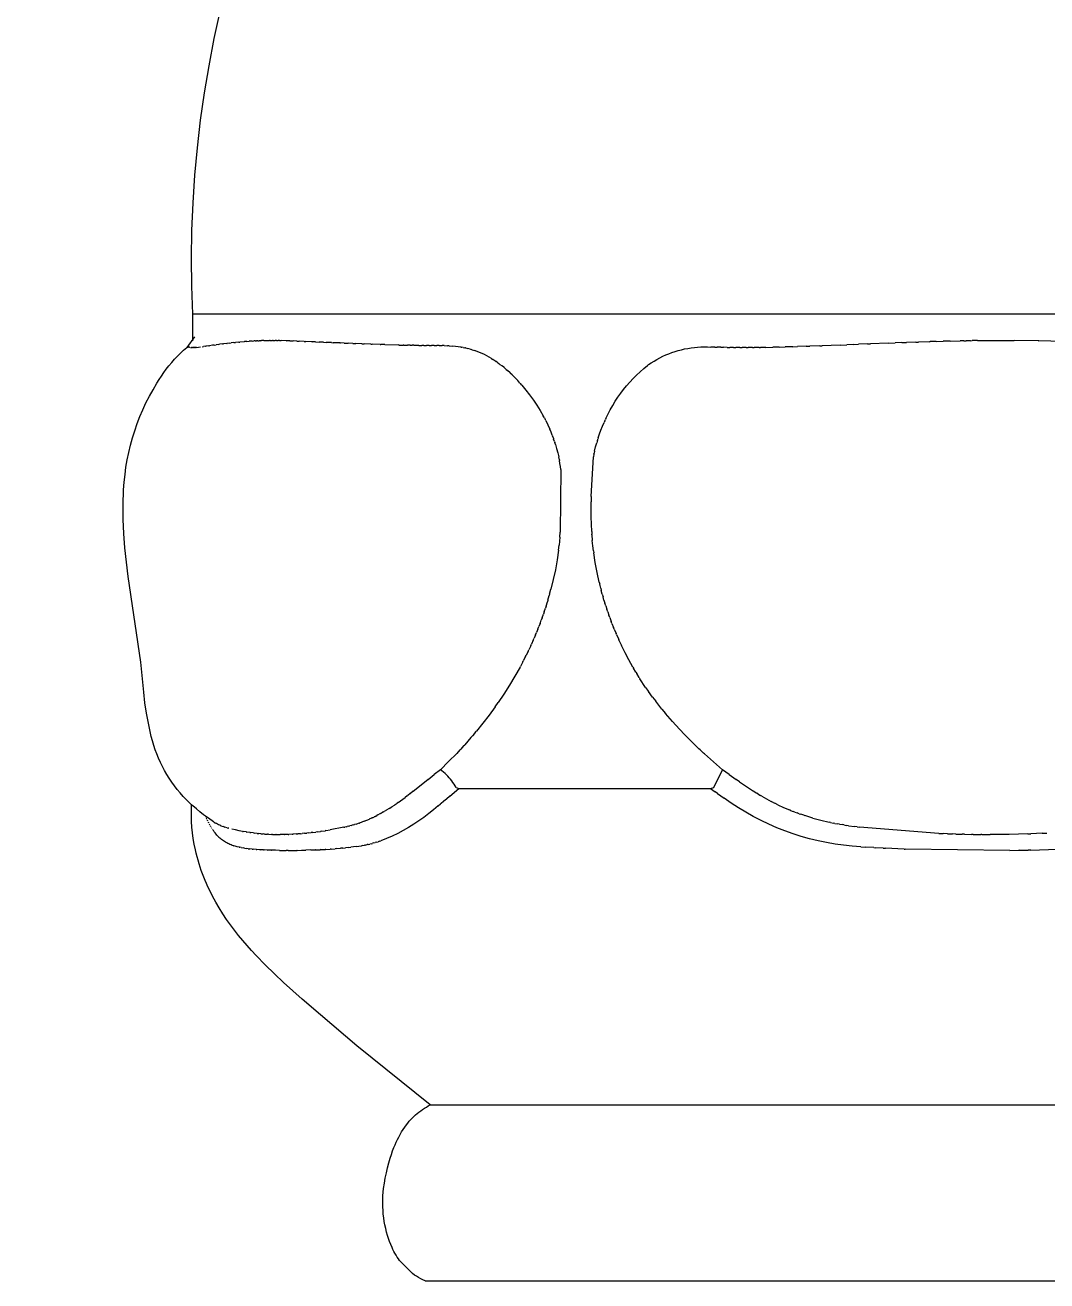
# Model space of a CAD drawing. Header units: inches. Extents: x -12 to 136, y -5 to 104.
# Drawn here: x 78.224 to 79.519, y 88.004 to 89.597 of the extents above; entities that cross this region are included whole.
import ezdxf

# ---------------------------------------------------------------- set-up
doc = ezdxf.new("R2010")
doc.units = ezdxf.units.IN
doc.layers.add('ZANO_R', color=7, linetype='Continuous', lineweight=0)
doc.layers.add('ZANO_W', color=1, linetype='Continuous', lineweight=0)
doc.styles.get("Standard").update_dxf_attribs({"font": 'ARIALUNI.TTF'})
doc.dimstyles.new('amerykanie', dxfattribs={"dimtxt": 50, "dimasz": 50, "dimexe": 0.5, "dimexo": 0.5, "dimgap": 1, "dimtad": 1, "dimdec": 0, "dimzin": 0, "dimlunit": 5, "dimtxsty": 'Standard', "dimcen": 0.09, "dimclrd": 1, "dimclre": 1, "dimclrt": 1, "dimazin": 0, "dimtfac": 1, "dimtdec": 0, "dimtmove": 0, "dimatfit": 3, "dimfxl": 1, "dimtzin": 0, "dimarcsym": 1})

# ---------------------------------------------------------------- blocks, each defined once
blk = doc.blocks.new('*D369')
at = {"layer": 'ZANO_W', "color": 1, "lineweight": -2}
for p, q in [((88.0208, 100.0382), (69.2745, 100.0382)), ((69.7745, 86.4493), (69.7745, 99.0382)), ((72.1357, 85.4493), (69.2745, 85.4493))]:
    blk.add_line(p, q, dxfattribs=at)
at = {"layer": 'ZANO_W', "color": 1}
for points in [[(69.9412, 99.0382), (69.6079, 99.0382), (69.7745, 100.0382)], [(69.6079, 86.4493), (69.9412, 86.4493), (69.7745, 85.4493)]]:
    blk.add_solid(points, dxfattribs=at)
at = {"layer": 'ZANO_W', "color": 1, "insert": (68.7554, 92.7438), "char_height": 1, "attachment_point": 5, "rotation": 90}
blk.add_mtext('14 9/16', dxfattribs=at)
blk = doc.blocks.new('*D371')
at = {"layer": 'ZANO_W', "color": 1, "lineweight": -2}
for p, q in [((78.9991, 100.0382), (66.5169, 100.0382)), ((67.0169, 37.2329), (67.0169, 99.0382)), ((78.0483, 36.2329), (66.5169, 36.2329))]:
    blk.add_line(p, q, dxfattribs=at)
at = {"layer": 'ZANO_W', "color": 1}
for points in [[(67.1836, 99.0382), (66.8503, 99.0382), (67.0169, 100.0382)], [(66.8503, 37.2329), (67.1836, 37.2329), (67.0169, 36.2329)]]:
    blk.add_solid(points, dxfattribs=at)
at = {"layer": 'ZANO_W', "color": 1, "insert": (65.9978, 68.1356), "char_height": 1, "attachment_point": 5, "rotation": 90}
blk.add_mtext('63 13/16', dxfattribs=at)

msp = doc.modelspace()

# ---------------------------------------------------------------- linework, layer by layer
at = {"layer": 'ZANO_R'}
for p, q in [((78.46343, 89.57964), (78.47076, 89.61385)), ((78.45689, 89.54527), (78.46343, 89.57964)), ((78.45114, 89.51074), (78.45689, 89.54527)), ((78.44622, 89.47606), (78.45114, 89.51074)), ((78.44213, 89.44124), (78.44622, 89.47606)), ((78.43889, 89.40629), (78.44213, 89.44124)), ((78.43654, 89.37122), (78.43889, 89.40629)), ((78.43508, 89.33604), (78.43654, 89.37122)), ((78.43455, 89.30076), (78.43508, 89.33604)), ((78.43495, 89.26538), (78.43455, 89.30076)), ((78.43631, 89.22992), (78.43495, 89.26538)), ((78.43631, 89.19618), (78.43631, 89.22992)), ((78.513, 89.22992), (78.43634, 89.22992)), ((78.62152, 89.22992), (78.513, 89.22992)), ((79.34933, 89.22992), (78.62152, 89.22992)), ((79.57947, 89.22992), (79.34933, 89.22992)), ((78.42897, 89.18795), (78.43864, 89.20114)), ((78.48229, 89.19329), (78.48504, 89.1936)), ((78.48832, 89.19395), (78.48504, 89.1936)), ((78.48832, 89.19395), (78.49037, 89.19416)), ((78.49463, 89.19457), (78.49037, 89.19416)), ((78.49463, 89.19457), (78.49591, 89.19469)), ((78.50123, 89.19515), (78.49591, 89.19469)), ((78.50123, 89.19515), (78.50164, 89.19518)), ((78.50462, 89.19542), (78.50164, 89.19519)), ((78.50462, 89.19542), (78.5076, 89.19564)), ((78.51161, 89.1959), (78.5076, 89.19564)), ((78.51161, 89.1959), (78.51378, 89.19603)), ((78.5152, 89.19611), (78.51378, 89.19603)), ((78.5152, 89.19611), (78.51696, 89.1962)), ((78.51886, 89.19629), (78.51696, 89.1962)), ((78.51886, 89.19629), (78.52019, 89.19635)), ((78.52258, 89.19644), (78.52019, 89.19635)), ((78.52258, 89.19644), (78.52349, 89.19648)), ((78.52638, 89.19656), (78.52349, 89.19648)), ((78.52638, 89.19656), (78.53371, 89.19669)), ((78.53416, 89.19669), (78.53371, 89.19669)), ((78.53416, 89.19669), (78.53723, 89.1967)), ((78.53816, 89.1967), (78.53723, 89.1967)), ((78.53816, 89.1967), (78.54081, 89.19669)), ((78.54224, 89.19667), (78.54081, 89.19669)), ((78.54224, 89.19668), (78.54444, 89.19665)), ((78.54638, 89.19662), (78.54444, 89.19665)), ((78.54638, 89.19662), (78.54812, 89.19659)), ((78.5549, 89.19641), (78.54812, 89.19658)), ((78.5549, 89.19642), (78.55564, 89.19639)), ((78.55928, 89.19628), (78.55564, 89.19639)), ((78.55928, 89.19628), (78.56337, 89.19613)), ((78.56826, 89.19594), (78.56337, 89.19613)), ((78.56826, 89.19594), (78.5713, 89.19581)), ((78.57754, 89.19555), (78.5713, 89.19582)), ((78.57754, 89.19555), (78.57942, 89.19546)), ((78.58711, 89.19513), (78.57942, 89.19547)), ((78.58711, 89.19512), (78.58778, 89.19509)), ((78.592, 89.1949), (78.58778, 89.1951)), ((78.592, 89.1949), (78.59638, 89.1947)), ((78.60199, 89.19445), (78.59638, 89.1947)), ((78.60199, 89.19445), (78.60522, 89.1943)), ((78.61227, 89.19399), (78.60522, 89.1943)), ((78.61227, 89.19398), (78.61432, 89.19389)), ((78.62283, 89.19353), (78.61432, 89.1939)), ((78.62283, 89.19352), (78.6237, 89.19349)), ((79.31795, 89.19329), (79.32668, 89.19363)), ((79.33541, 89.19395), (79.32668, 89.19363)), ((79.33541, 89.19395), (79.34119, 89.19416)), ((79.35287, 89.19457), (79.34119, 89.19416)), ((79.35287, 89.19457), (79.35631, 89.19469)), ((79.37032, 89.19515), (79.35631, 89.19469)), ((79.37032, 89.19515), (79.37141, 89.19518)), ((79.37904, 89.19542), (79.37141, 89.19519)), ((79.37904, 89.19542), (79.38774, 89.19567)), ((79.39643, 89.1959), (79.38774, 89.19567)), ((79.39643, 89.1959), (79.4093, 89.1962)), ((79.41377, 89.19629), (79.4093, 89.1962)), ((79.41377, 89.19629), (79.4169, 89.19635)), ((79.42243, 89.19644), (79.4169, 89.19635)), ((79.42243, 89.19644), (79.42452, 89.19648)), ((79.43109, 89.19656), (79.42452, 89.19648)), ((79.43109, 89.19656), (79.47794, 89.19659)), ((79.50843, 89.19613), (79.47794, 89.19658)), ((79.50843, 89.19613), (79.50914, 89.19611)), ((79.55416, 89.1951), (79.50914, 89.19612)), ((78.41678, 89.17674), (78.42063, 89.18053)), ((78.42063, 89.18053), (78.4246, 89.1842)), ((78.4246, 89.1842), (78.42869, 89.18774)), ((78.4287, 89.18774), (78.42913, 89.18801)), ((78.42931, 89.18809), (78.4294, 89.18812)), ((78.4294, 89.18812), (78.42949, 89.18815)), ((78.42949, 89.18815), (78.42959, 89.18817)), ((78.42959, 89.18817), (78.42968, 89.1882)), ((78.42968, 89.1882), (78.42978, 89.18822)), ((78.42978, 89.18822), (78.42987, 89.18823)), ((78.42987, 89.18823), (78.42997, 89.18824)), ((78.42997, 89.18824), (78.43007, 89.18825)), ((78.43007, 89.18825), (78.43016, 89.18826)), ((78.43016, 89.18826), (78.43026, 89.18826)), ((78.43026, 89.18826), (78.43036, 89.18826)), ((78.43036, 89.18826), (78.43046, 89.18826)), ((78.43104, 89.18822), (78.43046, 89.18826)), ((78.43103, 89.18821), (78.43138, 89.18817)), ((78.43193, 89.18808), (78.43138, 89.18817)), ((78.43193, 89.18807), (78.43234, 89.188)), ((78.43292, 89.1879), (78.43336, 89.18783)), ((78.43401, 89.18774), (78.43447, 89.18768)), ((78.43521, 89.18763), (78.43447, 89.18768)), ((78.43521, 89.18763), (78.43567, 89.18761)), ((78.43653, 89.18759), (78.43567, 89.18761)), ((78.43653, 89.18759), (78.43695, 89.1876)), ((78.43793, 89.18763), (78.43695, 89.1876)), ((78.43793, 89.18762), (78.4383, 89.18764)), ((78.43942, 89.18772), (78.4383, 89.18764)), ((78.43942, 89.18771), (78.43973, 89.18774)), ((78.44103, 89.18786), (78.43973, 89.18774)), ((78.44103, 89.18786), (78.44609, 89.18847)), ((78.44823, 89.18877), (78.44961, 89.18896)), ((78.45224, 89.18934), (78.44961, 89.18896)), ((78.45224, 89.18934), (78.45333, 89.1895)), ((78.45652, 89.18995), (78.45333, 89.1895)), ((78.45652, 89.18995), (78.45728, 89.19006)), ((78.4611, 89.1906), (78.45728, 89.19006)), ((78.4611, 89.1906), (78.46142, 89.19064)), ((78.46349, 89.19093), (78.46142, 89.19064)), ((78.46349, 89.19093), (78.46576, 89.19123)), ((78.4685, 89.1916), (78.46576, 89.19123)), ((78.4685, 89.19159), (78.47026, 89.19182)), ((78.47379, 89.19228), (78.47026, 89.19183)), ((78.47379, 89.19228), (78.47499, 89.19243)), ((78.47938, 89.19296), (78.47499, 89.19243)), ((78.47938, 89.19296), (78.47991, 89.19302)), ((78.48229, 89.1933), (78.47991, 89.19302)), ((78.62821, 89.1933), (78.6237, 89.19349)), ((78.62821, 89.1933), (78.63327, 89.19309)), ((78.63919, 89.19286), (78.63327, 89.1931)), ((78.63919, 89.19286), (78.64316, 89.1927)), ((78.65042, 89.19244), (78.64316, 89.19271)), ((78.65042, 89.19243), (78.65334, 89.19233)), ((78.6619, 89.19202), (78.65334, 89.19233)), ((78.6619, 89.19202), (78.66386, 89.19196)), ((78.67362, 89.19163), (78.66386, 89.19196)), ((78.67362, 89.19163), (78.67458, 89.1916)), ((78.67957, 89.19145), (78.67458, 89.1916)), ((78.67957, 89.19145), (78.697, 89.19096)), ((78.69777, 89.19094), (78.697, 89.19096)), ((78.69777, 89.19094), (78.70279, 89.19082)), ((78.70396, 89.1908), (78.70279, 89.19082)), ((78.70396, 89.19079), (78.70862, 89.1907)), ((78.71174, 89.19065), (78.70862, 89.1907)), ((78.71174, 89.19065), (78.71455, 89.1906)), ((78.71653, 89.19057), (78.71455, 89.1906)), ((78.71653, 89.19057), (78.72053, 89.19053)), ((78.72291, 89.1905), (78.72053, 89.19052)), ((78.72291, 89.1905), (78.72662, 89.19047)), ((78.72933, 89.19045), (78.72662, 89.19047)), ((78.72933, 89.19045), (78.73278, 89.19043)), ((78.73578, 89.19043), (78.73278, 89.19044)), ((78.73578, 89.19042), (78.73908, 89.19042)), ((78.74224, 89.1904), (78.73908, 89.19041)), ((78.74224, 89.1904), (78.74553, 89.19038)), ((78.74864, 89.19033), (78.74553, 89.19037)), ((78.74864, 89.19034), (78.75225, 89.19027)), ((78.75496, 89.19019), (78.75225, 89.19026)), ((78.75496, 89.19019), (78.75902, 89.19002)), ((78.76118, 89.18991), (78.75902, 89.19002)), ((78.76118, 89.18991), (78.76616, 89.18954)), ((78.76952, 89.18921), (78.76616, 89.18955)), ((78.77288, 89.1888), (78.76952, 89.18921)), ((78.77623, 89.1883), (78.77288, 89.1888)), ((78.77623, 89.18829), (78.77739, 89.18809)), ((78.77917, 89.18777), (78.77739, 89.1881)), ((78.77916, 89.18777), (78.78122, 89.18736)), ((78.78208, 89.18718), (78.78122, 89.18736)), ((78.78208, 89.18717), (78.78517, 89.18645)), ((78.78782, 89.18575), (78.78517, 89.18645)), ((78.78782, 89.18575), (78.78911, 89.18538)), ((78.79065, 89.18491), (78.78911, 89.18538)), ((78.79065, 89.18491), (78.79345, 89.18399)), ((78.79668, 89.18282), (78.79345, 89.184)), ((78.79988, 89.18155), (78.79668, 89.18282)), ((78.80303, 89.18017), (78.79988, 89.18155)), ((78.80614, 89.17869), (78.80303, 89.18017)), ((78.80919, 89.17712), (78.80614, 89.17869)), ((79.03213, 89.17658), (79.03594, 89.17831)), ((79.03594, 89.17831), (79.0398, 89.17991)), ((79.0398, 89.17991), (79.04372, 89.18138)), ((79.04372, 89.18138), (79.04769, 89.18271)), ((79.04769, 89.18271), (79.0517, 89.18392)), ((79.0517, 89.18392), (79.05574, 89.18498)), ((79.05574, 89.18498), (79.05982, 89.18591)), ((79.05982, 89.18591), (79.06393, 89.18669)), ((79.06393, 89.18669), (79.06807, 89.18734)), ((79.06807, 89.18734), (79.07222, 89.18785)), ((79.07222, 89.18785), (79.07639, 89.18821)), ((79.07639, 89.18821), (79.08057, 89.18844)), ((79.08057, 89.18844), (79.08475, 89.18852)), ((79.08475, 89.18852), (79.08894, 89.18846)), ((79.08894, 89.18846), (79.09311, 89.18826)), ((79.09832, 89.18822), (79.09311, 89.18826)), ((79.09832, 89.18821), (79.10131, 89.18817)), ((79.10594, 89.18808), (79.10131, 89.18817)), ((79.10594, 89.18808), (79.10929, 89.188)), ((79.11376, 89.1879), (79.10929, 89.188)), ((79.11376, 89.1879), (79.11708, 89.18783)), ((79.1217, 89.18773), (79.11708, 89.18782)), ((79.1217, 89.18774), (79.12492, 89.18768)), ((79.12977, 89.18763), (79.12492, 89.18768)), ((79.12977, 89.18763), (79.13268, 89.18761)), ((79.13793, 89.18759), (79.13268, 89.18761)), ((79.13793, 89.18759), (79.14047, 89.1876)), ((79.14613, 89.18763), (79.14047, 89.1876)), ((79.14613, 89.18762), (79.14825, 89.18764)), ((79.15438, 89.18772), (79.14825, 89.18764)), ((79.15438, 89.18771), (79.15605, 89.18774)), ((79.16287, 89.18786), (79.15605, 89.18774)), ((79.16287, 89.18786), (79.17172, 89.18805)), ((79.17992, 89.18826), (79.17172, 89.18805)), ((79.17992, 89.18826), (79.18739, 89.18847)), ((79.19699, 89.18877), (79.18739, 89.18847)), ((79.19699, 89.18877), (79.20304, 89.18896)), ((79.21409, 89.18934), (79.20304, 89.18896)), ((79.21409, 89.18934), (79.21858, 89.1895)), ((79.23124, 89.18995), (79.21858, 89.1895)), ((79.23124, 89.18995), (79.23419, 89.19006)), ((79.25709, 89.19093), (79.23419, 89.19006)), ((79.25709, 89.19092), (79.26575, 89.19126)), ((79.27442, 89.1916), (79.26575, 89.19126)), ((79.27442, 89.19159), (79.28031, 89.19182)), ((79.2918, 89.19228), (79.28031, 89.19183)), ((79.2918, 89.19228), (79.29562, 89.19243)), ((79.31795, 89.1933), (79.29562, 89.19243)), ((78.40263, 89.16042), (78.40597, 89.16467)), ((78.40597, 89.16467), (78.40945, 89.16881)), ((78.40945, 89.16881), (78.41305, 89.17283)), ((78.41305, 89.17283), (78.41678, 89.17674)), ((78.8122, 89.17544), (78.80919, 89.17712)), ((78.81515, 89.17368), (78.8122, 89.17544)), ((78.81515, 89.17367), (78.8169, 89.17258)), ((78.82046, 89.17022), (78.8169, 89.17258)), ((78.82046, 89.17022), (78.82075, 89.17002)), ((78.8231, 89.16836), (78.82075, 89.17002)), ((78.8231, 89.16836), (78.8245, 89.16734)), ((78.82573, 89.16641), (78.8245, 89.16733)), ((78.82573, 89.16641), (78.82835, 89.16437)), ((78.83095, 89.16226), (78.82835, 89.16437)), ((78.83095, 89.16225), (78.83178, 89.16156)), ((79.00802, 89.16116), (79.01276, 89.16507)), ((79.01408, 89.16604), (79.01276, 89.16507)), ((79.01408, 89.16604), (79.01754, 89.16839)), ((79.01754, 89.16839), (79.02108, 89.17062)), ((79.02108, 89.17062), (79.0247, 89.17273)), ((79.0247, 89.17273), (79.02838, 89.17472)), ((79.02838, 89.17472), (79.03213, 89.17658)), ((78.39067, 89.14243), (78.39345, 89.14707)), ((78.39345, 89.14707), (78.39637, 89.15161)), ((78.39637, 89.15161), (78.39943, 89.15607)), ((78.39943, 89.15607), (78.40263, 89.16042)), ((78.83353, 89.16006), (78.83178, 89.16156)), ((78.83353, 89.16006), (78.83531, 89.15849)), ((78.83863, 89.15545), (78.83531, 89.15849)), ((78.83862, 89.15545), (78.83871, 89.15538)), ((78.84114, 89.15304), (78.83871, 89.15538)), ((78.84114, 89.15304), (78.84204, 89.15215)), ((78.84364, 89.15056), (78.84204, 89.15216)), ((78.84363, 89.15056), (78.84532, 89.14883)), ((78.84819, 89.14579), (78.84533, 89.14883)), ((78.851, 89.1427), (78.84819, 89.14579)), ((78.99042, 89.14399), (78.9946, 89.1485)), ((78.9946, 89.1485), (78.99893, 89.15287)), ((78.99893, 89.15287), (79.00341, 89.15709)), ((79.00341, 89.15709), (79.00802, 89.16116)), ((78.3812, 89.12594), (78.3858, 89.13426)), ((78.3858, 89.13426), (78.39067, 89.14243)), ((78.851, 89.1427), (78.85161, 89.14202)), ((78.85342, 89.13994), (78.85161, 89.14202)), ((78.85342, 89.13994), (78.8585, 89.13384)), ((78.8585, 89.13384), (78.86338, 89.12757)), ((78.97881, 89.12967), (78.98252, 89.13457)), ((78.98252, 89.13457), (78.98639, 89.13935)), ((78.98639, 89.13935), (78.99042, 89.14399)), ((78.37286, 89.10884), (78.37688, 89.11746)), ((78.37688, 89.11746), (78.3812, 89.12594)), ((78.86338, 89.12757), (78.86805, 89.12113)), ((78.86805, 89.12113), (78.87249, 89.11455)), ((78.87249, 89.11455), (78.87672, 89.10782)), ((78.96566, 89.1089), (78.96869, 89.11425)), ((78.96869, 89.11425), (78.97189, 89.1195)), ((78.97189, 89.1195), (78.97527, 89.12464)), ((78.97527, 89.12464), (78.97881, 89.12967)), ((78.36569, 89.09122), (78.36913, 89.10009)), ((78.36913, 89.10009), (78.37286, 89.10884)), ((78.87672, 89.10782), (78.88071, 89.10095)), ((78.882, 89.09858), (78.88071, 89.10095)), ((78.882, 89.09858), (78.88289, 89.09691)), ((78.96016, 89.09791), (78.96282, 89.10345)), ((78.96282, 89.10345), (78.96566, 89.1089)), ((78.35973, 89.07316), (78.36256, 89.08224)), ((78.36256, 89.08224), (78.36569, 89.09122)), ((78.88384, 89.09507), (78.88289, 89.09691)), ((78.88384, 89.09507), (78.88649, 89.08969)), ((78.88649, 89.08969), (78.88895, 89.08423)), ((78.89051, 89.0805), (78.88895, 89.08423)), ((78.95205, 89.0782), (78.9538, 89.08302)), ((78.9538, 89.08302), (78.95568, 89.08779)), ((78.95568, 89.08779), (78.95768, 89.09251)), ((78.95859, 89.09454), (78.95769, 89.09251)), ((78.95859, 89.09454), (78.95956, 89.09665)), ((78.96016, 89.09791), (78.95956, 89.09664)), ((78.35722, 89.06399), (78.35973, 89.07316)), ((78.89051, 89.0805), (78.89064, 89.08017)), ((78.892, 89.07668), (78.89064, 89.08017)), ((78.892, 89.07668), (78.89229, 89.07591)), ((78.89344, 89.07274), (78.89229, 89.07591)), ((78.89343, 89.07274), (78.8938, 89.07169)), ((78.89479, 89.0687), (78.8938, 89.07169)), ((78.89479, 89.0687), (78.89521, 89.06742)), ((78.89605, 89.06473), (78.89521, 89.06742)), ((78.94702, 89.06156), (78.94851, 89.06702)), ((78.94929, 89.06965), (78.94852, 89.06702)), ((78.94929, 89.06965), (78.94981, 89.07137)), ((78.95043, 89.07333), (78.94981, 89.07137)), ((78.95043, 89.07333), (78.95205, 89.0782)), ((78.35312, 89.04542), (78.35501, 89.05474)), ((78.35501, 89.05474), (78.35722, 89.06399)), ((78.89605, 89.06473), (78.89759, 89.05953)), ((78.89759, 89.05953), (78.89899, 89.05428)), ((78.89899, 89.05428), (78.90023, 89.049)), ((78.94488, 89.05231), (78.9443, 89.04929)), ((78.94488, 89.05231), (78.94518, 89.05377)), ((78.94569, 89.05607), (78.94519, 89.05377)), ((78.94569, 89.05607), (78.94702, 89.06156)), ((78.35028, 89.02661), (78.35154, 89.03604)), ((78.35154, 89.03604), (78.35312, 89.04542)), ((78.90102, 89.04509), (78.90023, 89.049)), ((78.90102, 89.04509), (78.90115, 89.04439)), ((78.90179, 89.04068), (78.90115, 89.04439)), ((78.90232, 89.03695), (78.90179, 89.04068)), ((78.90276, 89.03321), (78.90232, 89.03695)), ((78.94141, 88.99873), (78.9443, 89.04929)), ((78.34927, 89.01683), (78.35028, 89.02661)), ((78.90276, 89.03321), (78.90227, 88.95344)), ((78.34787, 88.98813), (78.34854, 89.00702)), ((78.34854, 89.00702), (78.34927, 89.01683)), ((78.34786, 88.97895), (78.34787, 88.98813)), ((78.94142, 88.99873), (78.94132, 88.992)), ((78.9414, 88.97308), (78.94132, 88.992)), ((78.34803, 88.96977), (78.34786, 88.97895)), ((78.94207, 88.95418), (78.9414, 88.97308)), ((78.34884, 88.95173), (78.34803, 88.96977)), ((78.35021, 88.93373), (78.34884, 88.95173)), ((78.90182, 88.94727), (78.90088, 88.93693)), ((78.90182, 88.94727), (78.90227, 88.95344)), ((78.94208, 88.95418), (78.94225, 88.95091)), ((78.94229, 88.95011), (78.94225, 88.95091)), ((78.9423, 88.95011), (78.94279, 88.94312)), ((78.94343, 88.93637), (78.94278, 88.94312)), ((78.35208, 88.9155), (78.35021, 88.93373)), ((78.90014, 88.93079), (78.89828, 88.91829)), ((78.90014, 88.93079), (78.90088, 88.93693)), ((78.94424, 88.92963), (78.94343, 88.93637)), ((78.94424, 88.92963), (78.94457, 88.92724)), ((78.94651, 88.91484), (78.94457, 88.92724)), ((78.35439, 88.89733), (78.35208, 88.9155)), ((78.89828, 88.91829), (78.89603, 88.90586)), ((78.94885, 88.90251), (78.94651, 88.91484)), ((78.37051, 88.78865), (78.35439, 88.89733)), ((78.8934, 88.89351), (78.89039, 88.88124)), ((78.89603, 88.90586), (78.8934, 88.89351)), ((78.95156, 88.89026), (78.94885, 88.90251)), ((78.88862, 88.8747), (78.89039, 88.88124)), ((78.95157, 88.89026), (78.95218, 88.88771)), ((78.95346, 88.88258), (78.95218, 88.88771)), ((78.95346, 88.88258), (78.95424, 88.8796)), ((78.95548, 88.875), (78.95423, 88.8796)), ((78.95548, 88.875), (78.95645, 88.87154)), ((78.88419, 88.85976), (78.88338, 88.85724)), ((78.88419, 88.85977), (78.88586, 88.86517)), ((78.88647, 88.8672), (78.88586, 88.86517)), ((78.88647, 88.8672), (78.8882, 88.87317)), ((78.88863, 88.8747), (78.8882, 88.87317)), ((78.95764, 88.86742), (78.95645, 88.87154)), ((78.95765, 88.86742), (78.95879, 88.86365)), ((78.95995, 88.85991), (78.95878, 88.86365)), ((78.95996, 88.85991), (78.96124, 88.85594)), ((78.87924, 88.84503), (78.87803, 88.84169)), ((78.87923, 88.84503), (78.88078, 88.84943)), ((78.88178, 88.85236), (78.88078, 88.84943)), ((78.88178, 88.85236), (78.88338, 88.85724)), ((78.96241, 88.85246), (78.96124, 88.85594)), ((78.96241, 88.85246), (78.96395, 88.84803)), ((78.96501, 88.84506), (78.96395, 88.84803)), ((78.96501, 88.84506), (78.96681, 88.84021)), ((78.87378, 88.83057), (78.87212, 88.82644)), ((78.87378, 88.83057), (78.87514, 88.83402)), ((78.87657, 88.83776), (78.87514, 88.83402)), ((78.87657, 88.83776), (78.87803, 88.84169)), ((78.96772, 88.83782), (78.96681, 88.84021)), ((78.96772, 88.83782), (78.96982, 88.83249)), ((78.97056, 88.83066), (78.96982, 88.83249)), ((78.97056, 88.83066), (78.97298, 88.82487)), ((78.86473, 88.80941), (78.86573, 88.8116)), ((78.86786, 88.8164), (78.86573, 88.8116)), ((78.86786, 88.8164), (78.86897, 88.81896)), ((78.87088, 88.82345), (78.86898, 88.81896)), ((78.87088, 88.82345), (78.87211, 88.82644)), ((78.97353, 88.82357), (78.97298, 88.82486)), ((78.97354, 88.82357), (78.97628, 88.81734)), ((78.97664, 88.81654), (78.97628, 88.81734)), ((78.97664, 88.81654), (78.97973, 88.8099)), ((78.85815, 88.79568), (78.85535, 88.79017)), ((78.85815, 88.79569), (78.85891, 88.79721)), ((78.86149, 88.80251), (78.85891, 88.79721)), ((78.86149, 88.80251), (78.86237, 88.80435)), ((78.86473, 88.80941), (78.86237, 88.80435)), ((78.9843, 88.80062), (78.97973, 88.8099)), ((78.98911, 88.79146), (78.9843, 88.80062)), ((78.3741, 88.75039), (78.37051, 88.78865)), ((78.85117, 88.78226), (78.84471, 88.77072)), ((78.85117, 88.78227), (78.85169, 88.78323)), ((78.85471, 88.78894), (78.85169, 88.78323)), ((78.85471, 88.78894), (78.85535, 88.79017)), ((78.99416, 88.78243), (78.98911, 88.79146)), ((78.99417, 88.78243), (78.99495, 88.78109)), ((78.99805, 88.77584), (78.99494, 88.78108)), ((78.84471, 88.77072), (78.83793, 88.75937)), ((78.99805, 88.77585), (78.99911, 88.7741)), ((79.00205, 88.76935), (78.99911, 88.7741)), ((79.00206, 88.76935), (79.00328, 88.76741)), ((79.01046, 88.75654), (79.00328, 88.76741)), ((78.3756, 88.73707), (78.3741, 88.75039)), ((78.83084, 88.7482), (78.82344, 88.73724)), ((78.83793, 88.75937), (78.83084, 88.7482)), ((79.01047, 88.75654), (79.01411, 88.7513)), ((79.01926, 88.74419), (79.01411, 88.7513)), ((78.37745, 88.7238), (78.3756, 88.73707)), ((78.81975, 88.732), (78.81202, 88.72147)), ((78.81975, 88.732), (78.82344, 88.73724)), ((79.01927, 88.74419), (79.02322, 88.73894)), ((79.03091, 88.72916), (79.02322, 88.73894)), ((78.38357, 88.69421), (78.37745, 88.7238)), ((78.81202, 88.72147), (78.80404, 88.71113)), ((79.03092, 88.72917), (79.03575, 88.72334)), ((79.04435, 88.71338), (79.03573, 88.72333)), ((78.79343, 88.69816), (78.7958, 88.70099)), ((78.80404, 88.71113), (78.7958, 88.70099)), ((79.05323, 88.70367), (79.04435, 88.71338)), ((79.05324, 88.70367), (79.05493, 88.70187)), ((79.05838, 88.69825), (79.05493, 88.70187)), ((78.38503, 88.68861), (78.38357, 88.69421)), ((78.38668, 88.68306), (78.38503, 88.68861)), ((78.77963, 88.68238), (78.78098, 88.68387)), ((78.78888, 88.69283), (78.78098, 88.68387)), ((78.78888, 88.69283), (78.79092, 88.69521)), ((78.79343, 88.69816), (78.79092, 88.69521)), ((79.05838, 88.69825), (79.06057, 88.69599)), ((79.06359, 88.6929), (79.06057, 88.69599)), ((79.0636, 88.69291), (79.0663, 88.69019)), ((79.06886, 88.68763), (79.06629, 88.69018)), ((79.06887, 88.68764), (79.07211, 88.68446)), ((79.07419, 88.68243), (79.0721, 88.68446)), ((78.38851, 88.67756), (78.38668, 88.68306)), ((78.39053, 88.67214), (78.38851, 88.67756)), ((78.39272, 88.66678), (78.39053, 88.67214)), ((78.76067, 88.66241), (78.77084, 88.67288)), ((78.77491, 88.67722), (78.77084, 88.67288)), ((78.77491, 88.67722), (78.77593, 88.67833)), ((78.77963, 88.68238), (78.77593, 88.67833)), ((79.07419, 88.68243), (79.07797, 88.67882)), ((79.07961, 88.67726), (79.07797, 88.67881)), ((79.07961, 88.67726), (79.08389, 88.67327)), ((79.0851, 88.67217), (79.08389, 88.67327)), ((79.08509, 88.67216), (79.09644, 88.66202)), ((78.3951, 88.6615), (78.39272, 88.66678)), ((78.39765, 88.65631), (78.3951, 88.6615)), ((78.40038, 88.6512), (78.39765, 88.65631)), ((78.75021, 88.65221), (78.74219, 88.64589)), ((78.75021, 88.65221), (78.76067, 88.66241)), ((78.75223, 88.65068), (78.75021, 88.65221)), ((79.09644, 88.66202), (79.10808, 88.65221)), ((79.09705, 88.62974), (79.10808, 88.65221)), ((79.11657, 88.64599), (79.10808, 88.65221)), ((78.40327, 88.64618), (78.40038, 88.6512)), ((78.40633, 88.64127), (78.40327, 88.64618)), ((78.40956, 88.63646), (78.40633, 88.64127)), ((78.41294, 88.63177), (78.40956, 88.63646)), ((78.71557, 88.62478), (78.73438, 88.63969)), ((78.73468, 88.63993), (78.73438, 88.63969)), ((78.73468, 88.63993), (78.74219, 88.64589)), ((78.75418, 88.64908), (78.75223, 88.65068)), ((78.75608, 88.64741), (78.75418, 88.64908)), ((78.75793, 88.64568), (78.75608, 88.64741)), ((78.75971, 88.64388), (78.75793, 88.64568)), ((78.76142, 88.64203), (78.75971, 88.64388)), ((78.76307, 88.64011), (78.76142, 88.64203)), ((78.76466, 88.63814), (78.76307, 88.64011)), ((78.76617, 88.63611), (78.76466, 88.63814)), ((78.76761, 88.63404), (78.76617, 88.63611)), ((79.11657, 88.64599), (79.12529, 88.63973)), ((79.12962, 88.63669), (79.1253, 88.63973)), ((79.12962, 88.63669), (79.13828, 88.63077)), ((78.41648, 88.62719), (78.41294, 88.63177)), ((78.42017, 88.62273), (78.41648, 88.62719)), ((78.42401, 88.61839), (78.42017, 88.62273)), ((78.71173, 88.6218), (78.70879, 88.61955)), ((78.71173, 88.6218), (78.71225, 88.6222)), ((78.71557, 88.62478), (78.71225, 88.6222)), ((78.76213, 88.61882), (78.7736, 88.62821)), ((78.76898, 88.63191), (78.76761, 88.63404)), ((78.77028, 88.62974), (78.76898, 88.63191)), ((78.77028, 88.62974), (78.7736, 88.62821)), ((78.7736, 88.62821), (79.09285, 88.62821)), ((79.09285, 88.62821), (79.09705, 88.62974)), ((79.09285, 88.62821), (79.0985, 88.6242)), ((79.10153, 88.62206), (79.0985, 88.6242)), ((79.10153, 88.62206), (79.10989, 88.61624)), ((79.13828, 88.63077), (79.14707, 88.62504)), ((79.14804, 88.62442), (79.14707, 88.62504)), ((79.14803, 88.62442), (79.15147, 88.62228)), ((79.15285, 88.62145), (79.15147, 88.62229)), ((79.15285, 88.62144), (79.15589, 88.61961)), ((78.428, 88.61419), (78.42401, 88.61839)), ((78.43212, 88.61013), (78.428, 88.61419)), ((78.43638, 88.6062), (78.43212, 88.61013)), ((78.43439, 88.60066), (78.43458, 88.60783)), ((78.4408, 88.60237), (78.43638, 88.6062)), ((78.68544, 88.60314), (78.68866, 88.60522)), ((78.68915, 88.60554), (78.68866, 88.60522)), ((78.68915, 88.60554), (78.69192, 88.60739)), ((78.69285, 88.60803), (78.69192, 88.6074)), ((78.69285, 88.60803), (78.69521, 88.60966)), ((78.69658, 88.61062), (78.69521, 88.60966)), ((78.69658, 88.61062), (78.70536, 88.61698)), ((78.70786, 88.61885), (78.70536, 88.61698)), ((78.70786, 88.61885), (78.70879, 88.61955)), ((78.74734, 88.60656), (78.74149, 88.60141)), ((78.74735, 88.60656), (78.75021, 88.60892)), ((78.751, 88.60958), (78.7502, 88.60893)), ((78.751, 88.60958), (78.75401, 88.61207)), ((78.75468, 88.61263), (78.754, 88.61207)), ((78.75468, 88.61263), (78.75784, 88.61526)), ((78.75839, 88.61571), (78.75784, 88.61526)), ((78.75839, 88.61571), (78.76172, 88.61847)), ((78.76213, 88.61882), (78.76172, 88.61847)), ((79.11885, 88.60989), (79.10988, 88.61624)), ((79.12804, 88.60385), (79.11885, 88.60989)), ((79.15786, 88.61847), (79.1559, 88.61962)), ((79.15786, 88.61846), (79.16363, 88.61519)), ((79.16363, 88.61519), (79.16947, 88.61205)), ((79.17281, 88.61033), (79.16948, 88.61206)), ((79.17281, 88.61033), (79.17408, 88.60969)), ((79.178, 88.60776), (79.17408, 88.60969)), ((79.17799, 88.60776), (79.18536, 88.60434)), ((79.18536, 88.60434), (79.19282, 88.60115)), ((78.43442, 88.59347), (78.43439, 88.60066)), ((78.43469, 88.58629), (78.43442, 88.59347)), ((78.44533, 88.59865), (78.4408, 88.60237)), ((78.44996, 88.59506), (78.44533, 88.59865)), ((78.45616, 88.59052), (78.44996, 88.59506)), ((78.45317, 88.59222), (78.45293, 88.59285)), ((78.45424, 88.58956), (78.45364, 88.59103)), ((78.45536, 88.587), (78.45477, 88.58834)), ((78.46249, 88.58616), (78.45616, 88.59052)), ((78.65697, 88.58815), (78.66016, 88.58952)), ((78.66048, 88.58967), (78.66016, 88.58952)), ((78.66048, 88.58966), (78.6633, 88.59095)), ((78.66394, 88.59125), (78.6633, 88.59095)), ((78.66394, 88.59125), (78.66644, 88.59245)), ((78.66742, 88.59294), (78.66643, 88.59245)), ((78.66742, 88.59293), (78.66958, 88.59403)), ((78.67093, 88.59473), (78.66958, 88.59403)), ((78.67093, 88.59473), (78.67273, 88.59569)), ((78.67446, 88.59663), (78.67273, 88.59568)), ((78.67446, 88.59663), (78.67589, 88.59742)), ((78.6781, 88.59869), (78.67589, 88.59742)), ((78.6781, 88.59869), (78.67905, 88.59924)), ((78.68176, 88.60086), (78.67905, 88.59924)), ((78.68175, 88.60086), (78.68224, 88.60115)), ((78.68544, 88.60314), (78.68224, 88.60115)), ((78.72928, 88.59172), (78.72293, 88.58719)), ((78.73547, 88.59646), (78.72928, 88.59172)), ((78.74149, 88.60141), (78.73547, 88.59646)), ((79.13742, 88.59813), (79.12804, 88.60385)), ((79.14699, 88.59274), (79.13742, 88.59813)), ((79.15675, 88.58768), (79.14699, 88.59274)), ((79.19415, 88.60061), (79.19282, 88.60115)), ((79.19415, 88.60061), (79.19761, 88.59924)), ((79.19969, 88.59844), (79.19761, 88.59924)), ((79.19969, 88.59844), (79.20246, 88.59741)), ((79.2053, 88.59638), (79.20246, 88.59741)), ((79.2053, 88.59638), (79.20736, 88.59566)), ((79.21084, 88.59448), (79.20736, 88.59566)), ((79.21084, 88.59448), (79.21231, 88.59399)), ((79.21735, 88.5924), (79.21231, 88.59399)), ((79.2224, 88.59089), (79.21735, 88.5924)), ((79.2224, 88.59089), (79.23279, 88.58809)), ((78.43519, 88.57911), (78.43469, 88.58629)), ((78.43592, 88.57195), (78.43519, 88.57911)), ((78.45655, 88.58453), (78.45596, 88.58574)), ((78.45778, 88.58216), (78.4572, 88.58325)), ((78.45908, 88.57987), (78.4585, 88.58087)), ((78.46043, 88.57768), (78.45986, 88.57858)), ((78.4623, 88.57491), (78.46126, 88.5764)), ((78.46338, 88.57344), (78.4623, 88.57491)), ((78.46249, 88.58616), (78.4633, 88.58562)), ((78.46378, 88.58531), (78.4633, 88.58562)), ((78.4645, 88.57201), (78.46338, 88.57344)), ((78.46378, 88.58531), (78.46511, 88.58449)), ((78.4664, 88.58376), (78.46511, 88.58449)), ((78.4677, 88.58306), (78.4664, 88.58376)), ((78.46902, 88.5824), (78.4677, 88.58306)), ((78.47036, 88.58178), (78.46902, 88.5824)), ((78.47172, 88.58119), (78.47036, 88.58178)), ((78.47172, 88.58119), (78.47474, 88.58005)), ((78.47584, 88.57969), (78.47475, 88.58005)), ((78.47584, 88.57968), (78.47681, 88.57938)), ((78.48002, 88.57843), (78.47681, 88.57938)), ((78.48002, 88.57844), (78.48117, 88.57812)), ((78.4821, 88.57785), (78.48117, 88.57811)), ((78.49035, 88.57578), (78.48577, 88.57689)), ((78.49495, 88.57476), (78.49035, 88.57578)), ((78.49495, 88.57476), (78.49518, 88.57471)), ((78.49938, 88.57391), (78.49518, 88.57471)), ((78.49938, 88.57391), (78.49994, 88.57381)), ((78.50391, 88.57316), (78.49994, 88.57381)), ((78.50391, 88.57316), (78.5048, 88.57303)), ((78.50853, 88.57251), (78.5048, 88.57302)), ((78.50853, 88.57251), (78.50978, 88.57235)), ((78.5132, 88.57193), (78.50978, 88.57235)), ((78.58303, 88.57203), (78.58651, 88.5724)), ((78.58838, 88.57261), (78.58651, 88.5724)), ((78.58838, 88.57261), (78.59234, 88.57309)), ((78.59385, 88.57327), (78.59234, 88.57308)), ((78.59385, 88.57328), (78.59825, 88.57387)), ((78.59941, 88.57403), (78.59825, 88.57387)), ((78.59941, 88.57404), (78.60424, 88.57477)), ((78.60501, 88.5749), (78.60424, 88.57477)), ((78.60501, 88.5749), (78.61034, 88.57581)), ((78.62794, 88.57921), (78.61034, 88.57581)), ((78.62793, 88.57921), (78.62903, 88.57944)), ((78.63105, 88.57987), (78.62903, 88.57944)), ((78.63105, 88.57987), (78.63214, 88.58012)), ((78.63419, 88.5806), (78.63214, 88.58012)), ((78.63419, 88.5806), (78.63523, 88.58085)), ((78.63739, 88.58141), (78.63523, 88.58085)), ((78.63739, 88.58141), (78.63831, 88.58166)), ((78.64059, 88.58231), (78.63831, 88.58166)), ((78.64059, 88.58231), (78.6414, 88.58255)), ((78.64384, 88.5833), (78.6414, 88.58255)), ((78.64384, 88.5833), (78.64452, 88.58352)), ((78.6471, 88.58438), (78.64452, 88.58352)), ((78.6471, 88.58438), (78.64764, 88.58457)), ((78.65041, 88.58557), (78.64764, 88.58457)), ((78.65041, 88.58557), (78.65077, 88.5857)), ((78.65375, 88.58684), (78.65077, 88.5857)), ((78.65375, 88.58684), (78.65697, 88.58815)), ((78.703, 88.57496), (78.69609, 88.57135)), ((78.70978, 88.57881), (78.703, 88.57496)), ((78.71643, 88.58289), (78.70978, 88.57881)), ((78.72293, 88.58719), (78.71643, 88.58289)), ((79.16667, 88.58295), (79.15675, 88.58768)), ((79.17674, 88.57857), (79.16667, 88.58295)), ((79.18697, 88.57453), (79.17674, 88.57857)), ((79.19732, 88.57085), (79.18697, 88.57453)), ((79.23279, 88.58809), (79.24327, 88.58562)), ((79.2447, 88.58531), (79.24327, 88.58562)), ((79.2447, 88.58531), (79.24863, 88.58449)), ((79.25042, 88.58414), (79.24863, 88.58449)), ((79.25042, 88.58414), (79.25403, 88.58344)), ((79.2561, 88.58306), (79.25403, 88.58344)), ((79.2561, 88.58306), (79.25945, 88.58247)), ((79.2618, 88.58208), (79.25945, 88.58247)), ((79.2618, 88.58208), (79.26488, 88.58158)), ((79.26748, 88.58119), (79.26488, 88.58158)), ((79.26748, 88.58119), (79.27586, 88.58005)), ((79.27883, 88.57969), (79.27586, 88.58005)), ((79.27883, 88.57969), (79.28146, 88.57938)), ((79.38243, 88.57142), (79.28146, 88.57938)), ((78.43688, 88.56482), (78.43592, 88.57195)), ((78.43806, 88.55774), (78.43688, 88.56482)), ((78.43948, 88.5507), (78.43806, 88.55774)), ((78.46567, 88.57061), (78.4645, 88.57201)), ((78.46689, 88.56926), (78.46567, 88.57061)), ((78.46814, 88.56794), (78.46689, 88.56926)), ((78.46944, 88.56666), (78.46814, 88.56794)), ((78.46944, 88.56666), (78.47047, 88.56571)), ((78.47163, 88.56468), (78.47047, 88.5657)), ((78.47283, 88.5637), (78.47163, 88.56468)), ((78.47405, 88.56275), (78.47283, 88.5637)), ((78.47531, 88.56185), (78.47405, 88.56275)), ((78.4766, 88.56099), (78.47531, 88.56185)), ((78.47791, 88.56017), (78.4766, 88.56099)), ((78.47925, 88.5594), (78.47791, 88.56017)), ((78.48061, 88.55866), (78.47925, 88.5594)), ((78.482, 88.55798), (78.48061, 88.55866)), ((78.48341, 88.55734), (78.482, 88.55798)), ((78.48484, 88.55674), (78.48341, 88.55734)), ((78.48628, 88.5562), (78.48484, 88.55674)), ((78.5132, 88.57193), (78.5149, 88.57174)), ((78.51789, 88.57142), (78.5149, 88.57174)), ((78.51789, 88.57142), (78.52016, 88.57119)), ((78.52259, 88.57096), (78.52016, 88.57119)), ((78.52259, 88.57096), (78.52546, 88.57071)), ((78.52735, 88.57056), (78.52546, 88.57071)), ((78.52735, 88.57056), (78.53077, 88.57033)), ((78.53222, 88.57025), (78.53077, 88.57033)), ((78.53222, 88.57025), (78.5361, 88.57007)), ((78.5371, 88.57003), (78.5361, 88.57006)), ((78.5371, 88.57003), (78.54148, 88.56991)), ((78.54202, 88.5699), (78.54148, 88.56991)), ((78.54202, 88.5699), (78.54691, 88.56986)), ((78.55208, 88.56992), (78.54691, 88.56986)), ((78.55208, 88.56992), (78.5524, 88.56993)), ((78.55718, 88.57007), (78.5524, 88.56993)), ((78.55718, 88.57007), (78.55796, 88.5701)), ((78.56229, 88.57031), (78.55796, 88.5701)), ((78.56229, 88.57031), (78.56357, 88.57038)), ((78.56745, 88.57063), (78.56357, 88.57038)), ((78.56745, 88.57063), (78.56924, 88.57076)), ((78.5726, 88.57104), (78.56924, 88.57076)), ((78.5726, 88.57103), (78.57498, 88.57124)), ((78.57778, 88.5715), (78.57498, 88.57124)), ((78.57779, 88.5715), (78.58075, 88.57179)), ((78.58303, 88.57203), (78.58075, 88.57179)), ((78.65103, 88.55587), (78.65381, 88.55638)), ((78.65492, 88.5566), (78.65381, 88.55638)), ((78.65492, 88.5566), (78.65726, 88.5571)), ((78.65882, 88.55745), (78.65726, 88.5571)), ((78.65882, 88.55745), (78.66073, 88.5579)), ((78.66236, 88.55831), (78.66073, 88.5579)), ((78.66236, 88.5583), (78.6642, 88.55878)), ((78.6659, 88.55925), (78.6642, 88.55879)), ((78.6659, 88.55925), (78.66768, 88.55975)), ((78.66944, 88.56027), (78.66768, 88.55975)), ((78.66944, 88.56027), (78.67118, 88.56081)), ((78.67297, 88.56139), (78.67118, 88.56081)), ((78.67297, 88.56138), (78.67468, 88.56195)), ((78.68192, 88.56484), (78.67468, 88.56196)), ((78.68906, 88.56797), (78.68192, 88.56484)), ((78.69609, 88.57135), (78.68906, 88.56797)), ((79.20779, 88.56753), (79.19732, 88.57085)), ((79.21837, 88.56456), (79.20779, 88.56753)), ((79.22905, 88.56196), (79.21837, 88.56456)), ((79.23981, 88.55973), (79.22905, 88.56196)), ((79.25064, 88.55787), (79.23981, 88.55973)), ((79.26153, 88.55638), (79.25064, 88.55787)), ((79.27246, 88.55526), (79.26153, 88.55638)), ((79.38243, 88.57142), (79.38762, 88.57119)), ((79.39317, 88.57096), (79.38762, 88.57119)), ((79.39317, 88.57096), (79.3997, 88.57071)), ((79.40397, 88.57056), (79.3997, 88.57071)), ((79.40397, 88.57056), (79.41169, 88.57033)), ((79.41496, 88.57025), (79.41169, 88.57033)), ((79.41496, 88.57025), (79.42364, 88.57007)), ((79.42586, 88.57003), (79.42364, 88.57006)), ((79.42586, 88.57003), (79.43557, 88.56991)), ((79.43676, 88.5699), (79.43557, 88.56991)), ((79.43676, 88.5699), (79.44748, 88.56986)), ((79.47134, 88.5701), (79.44748, 88.56986)), ((79.4952, 88.57076), (79.47134, 88.5701)), ((79.4952, 88.57076), (79.49909, 88.57091)), ((79.51307, 88.5715), (79.49909, 88.57091)), ((79.51307, 88.5715), (79.51922, 88.57179)), ((78.44051, 88.5462), (78.43948, 88.5507)), ((78.44164, 88.54174), (78.44051, 88.5462)), ((78.44285, 88.53733), (78.44164, 88.54174)), ((78.48775, 88.5557), (78.48628, 88.5562)), ((78.48775, 88.5557), (78.48823, 88.55555)), ((78.48991, 88.55506), (78.48823, 88.55555)), ((78.48991, 88.55506), (78.49013, 88.55501)), ((78.49266, 88.55439), (78.49013, 88.55501)), ((78.49521, 88.55386), (78.49266, 88.55439)), ((78.49521, 88.55386), (78.49596, 88.55372)), ((78.4977, 88.55341), (78.49596, 88.55372)), ((78.4977, 88.55341), (78.49999, 88.55302)), ((78.50186, 88.55272), (78.49999, 88.55302)), ((78.50186, 88.55272), (78.50414, 88.55236)), ((78.50665, 88.55201), (78.50414, 88.55237)), ((78.50665, 88.55201), (78.5084, 88.55178)), ((78.51159, 88.5514), (78.5084, 88.55178)), ((78.51159, 88.5514), (78.51278, 88.55128)), ((78.51667, 88.55093), (78.51278, 88.55128)), ((78.51667, 88.55093), (78.51725, 88.55089)), ((78.52131, 88.55064), (78.51725, 88.55089)), ((78.52131, 88.55064), (78.52184, 88.55061)), ((78.52608, 88.55042), (78.52184, 88.55061)), ((78.52608, 88.55042), (78.52653, 88.55041)), ((78.53096, 88.55025), (78.52653, 88.55041)), ((78.53096, 88.55025), (78.53134, 88.55024)), ((78.53598, 88.55008), (78.53134, 88.55024)), ((78.53598, 88.55008), (78.53627, 88.55007)), ((78.54111, 88.54992), (78.53627, 88.55007)), ((78.54111, 88.54992), (78.54132, 88.54991)), ((78.54635, 88.5498), (78.54132, 88.54991)), ((78.54635, 88.5498), (78.55446, 88.54971)), ((78.55715, 88.54971), (78.55446, 88.54971)), ((78.55715, 88.54971), (78.56264, 88.54975)), ((78.56273, 88.54975), (78.56264, 88.54975)), ((78.56273, 88.54975), (78.56824, 88.54985)), ((78.5684, 88.54985), (78.56824, 88.54985)), ((78.5684, 88.54985), (78.57395, 88.54998)), ((78.57417, 88.54999), (78.57395, 88.54998)), ((78.57417, 88.54999), (78.57977, 88.55015)), ((78.58606, 88.55034), (78.57977, 88.55015)), ((78.58606, 88.55034), (78.59175, 88.55051)), ((78.59218, 88.55053), (78.59175, 88.55051)), ((78.59218, 88.55053), (78.59789, 88.55073)), ((78.5984, 88.55075), (78.59789, 88.55073)), ((78.5984, 88.55075), (78.60414, 88.55103)), ((78.60473, 88.55106), (78.60414, 88.55103)), ((78.60473, 88.55106), (78.61048, 88.55142)), ((78.61183, 88.55152), (78.61048, 88.55142)), ((78.61183, 88.55152), (78.6169, 88.55192)), ((78.61905, 88.55211), (78.6169, 88.55192)), ((78.61905, 88.55211), (78.62342, 88.55252)), ((78.62639, 88.55281), (78.62342, 88.55252)), ((78.62639, 88.55281), (78.63003, 88.55318)), ((78.63331, 88.55352), (78.63003, 88.55318)), ((78.63331, 88.55352), (78.63673, 88.55389)), ((78.64332, 88.5547), (78.63673, 88.55389)), ((78.64332, 88.5547), (78.64685, 88.5552)), ((78.64685, 88.5552), (78.65036, 88.55576)), ((78.65103, 88.55587), (78.65036, 88.55576)), ((79.28342, 88.55452), (79.27246, 88.55526)), ((79.28342, 88.55452), (79.28956, 88.55407)), ((79.29992, 88.55341), (79.28956, 88.55407)), ((79.29992, 88.55341), (79.30218, 88.55327)), ((79.3118, 88.55272), (79.30218, 88.55327)), ((79.3118, 88.55272), (79.31471, 88.55255)), ((79.33845, 88.5514), (79.31471, 88.55255)), ((79.33845, 88.5514), (79.33959, 88.55136)), ((79.47217, 88.54985), (79.33959, 88.55135)), ((79.47217, 88.54985), (79.48381, 88.54998)), ((79.4841, 88.54999), (79.48381, 88.54998)), ((79.4841, 88.54999), (79.49538, 88.55015)), ((79.49909, 88.5502), (79.49538, 88.55015)), ((79.49909, 88.5502), (79.6001, 88.55377)), ((78.44414, 88.53297), (78.44285, 88.53733)), ((78.44552, 88.52865), (78.44414, 88.53297)), ((78.44698, 88.52438), (78.44552, 88.52865)), ((78.44851, 88.52015), (78.44698, 88.52438)), ((78.45011, 88.51597), (78.44851, 88.52015)), ((78.45179, 88.51184), (78.45011, 88.51597)), ((78.45354, 88.50775), (78.45179, 88.51184)), ((78.45535, 88.50372), (78.45354, 88.50775)), ((78.45723, 88.49972), (78.45535, 88.50372)), ((78.46118, 88.49188), (78.45723, 88.49972)), ((78.46536, 88.48422), (78.46118, 88.49188)), ((78.46975, 88.47675), (78.46536, 88.48422)), ((78.47434, 88.46945), (78.46975, 88.47675)), ((78.47912, 88.46232), (78.47434, 88.46945)), ((78.48406, 88.45536), (78.47912, 88.46232)), ((78.48915, 88.44856), (78.48406, 88.45536)), ((78.49439, 88.4419), (78.48915, 88.44856)), ((78.49975, 88.43539), (78.49439, 88.4419)), ((78.50521, 88.42902), (78.49975, 88.43539)), ((78.51078, 88.42279), (78.50521, 88.42902)), ((78.51643, 88.41667), (78.51078, 88.42279)), ((78.52793, 88.4048), (78.51643, 88.41667)), ((78.53964, 88.39336), (78.52793, 88.4048)), ((78.55145, 88.38231), (78.53964, 88.39336)), ((78.57503, 88.3612), (78.55145, 88.38231)), ((78.59815, 88.34109), (78.57503, 88.3612)), ((78.64429, 88.30191), (78.59815, 88.34109)), ((78.73741, 88.22693), (78.64429, 88.30191)), ((78.72758, 88.22123), (78.72996, 88.22278)), ((78.72996, 88.22278), (78.73239, 88.22425)), ((78.73239, 88.22425), (78.73488, 88.22563)), ((78.73488, 88.22563), (78.73741, 88.22693)), ((78.73741, 88.22693), (79.84774, 88.22693)), ((78.70883, 88.20394), (78.71065, 88.20613)), ((78.71065, 88.20613), (78.71253, 88.20826)), ((78.71253, 88.20826), (78.71449, 88.21032)), ((78.71449, 88.21032), (78.71651, 88.21232)), ((78.71651, 88.21232), (78.7186, 88.21425)), ((78.7186, 88.21425), (78.72075, 88.21611)), ((78.72075, 88.21611), (78.72297, 88.21789)), ((78.72297, 88.21789), (78.72524, 88.2196)), ((78.72524, 88.2196), (78.72758, 88.22123)), ((78.69907, 88.18944), (78.70094, 88.19259)), ((78.70094, 88.19259), (78.70289, 88.19569)), ((78.70289, 88.19569), (78.70495, 88.19872)), ((78.70495, 88.19872), (78.7071, 88.20169)), ((78.7071, 88.20169), (78.70883, 88.20394)), ((78.69129, 88.17289), (78.69264, 88.17629)), ((78.69264, 88.17629), (78.69409, 88.17965)), ((78.69409, 88.17965), (78.69565, 88.18297)), ((78.69565, 88.18297), (78.69731, 88.18623)), ((78.69731, 88.18623), (78.69907, 88.18944)), ((78.68493, 88.15349), (78.68671, 88.1596)), ((78.68671, 88.1596), (78.68812, 88.16407)), ((78.68812, 88.16407), (78.68964, 88.1685)), ((78.68964, 88.1685), (78.69129, 88.17289)), ((78.6817, 88.14076), (78.6833, 88.14733)), ((78.6833, 88.14733), (78.68493, 88.15349)), ((78.6782, 88.12079), (78.67915, 88.12748)), ((78.67915, 88.12748), (78.68032, 88.13414)), ((78.68032, 88.13414), (78.6817, 88.14076)), ((78.67714, 88.10692), (78.67734, 88.11155)), ((78.67734, 88.11155), (78.6777, 88.11618)), ((78.6777, 88.11618), (78.6782, 88.12079)), ((78.67709, 88.10228), (78.67714, 88.10692)), ((78.67719, 88.09764), (78.67709, 88.10228)), ((78.67743, 88.09301), (78.67719, 88.09764)), ((78.67783, 88.08839), (78.67743, 88.09301)), ((78.67838, 88.08378), (78.67783, 88.08839)), ((78.67907, 88.0792), (78.67838, 88.08378)), ((78.67991, 88.07463), (78.67907, 88.0792)), ((78.6809, 88.0701), (78.67991, 88.07463)), ((78.68204, 88.06561), (78.6809, 88.0701)), ((78.68332, 88.06115), (78.68204, 88.06561)), ((78.68454, 88.05733), (78.68332, 88.06115)), ((78.68587, 88.05356), (78.68454, 88.05733)), ((78.68733, 88.04983), (78.68587, 88.05356)), ((78.6889, 88.04614), (78.68733, 88.04983)), ((78.69005, 88.04363), (78.6889, 88.04614)), ((78.69127, 88.04115), (78.69005, 88.04363)), ((78.69257, 88.03871), (78.69127, 88.04115)), ((78.69395, 88.03632), (78.69257, 88.03871)), ((78.69539, 88.03396), (78.69395, 88.03632)), ((78.69691, 88.03165), (78.69539, 88.03396)), ((78.69849, 88.02938), (78.69691, 88.03165)), ((78.7149, 88.0129), (78.69849, 88.02938)), ((78.71742, 88.01116), (78.7149, 88.0129)), ((78.72, 88.00951), (78.71742, 88.01116)), ((78.72262, 88.00793), (78.72, 88.00951)), ((78.72529, 88.00644), (78.72262, 88.00793)), ((78.72801, 88.00504), (78.72529, 88.00644)), ((78.73077, 88.00372), (78.72801, 88.00504)), ((78.73077, 88.00372), (79.85077, 88.00372))]:
    msp.add_line(p, q, dxfattribs=at)

# ---------------------------------------------------------------- dimensions: what is measured, and where the dimension line sits
at = {"layer": 'ZANO_W'}
for base, p1, p2, picture, middle in [((67.01693, 100.03824), (78.54828, 36.23292), (79.49909, 100.03824), '*D371', (65.99783, 68.13558)), ((69.77454, 100.03824), (72.63573, 85.44935), (88.52078, 100.03824), '*D369', (68.75544, 92.74379))]:
    dim = msp.add_linear_dim(base=base, p1=p1, p2=p2, angle=90, dimstyle='amerykanie', override={"dimtxt": 1, "dimasz": 1, "dimgap": 0.5, "dimdec": 4, "dimaunit": 1, "dimadec": 1, "dimtdec": 4, "dimtmove": 1, "dimfrac": 2}, dxfattribs=at)
    dim.commit()
    dim.dimension.update_dxf_attribs({"geometry": picture, "text_midpoint": middle})

doc.saveas('drawing.dxf')
